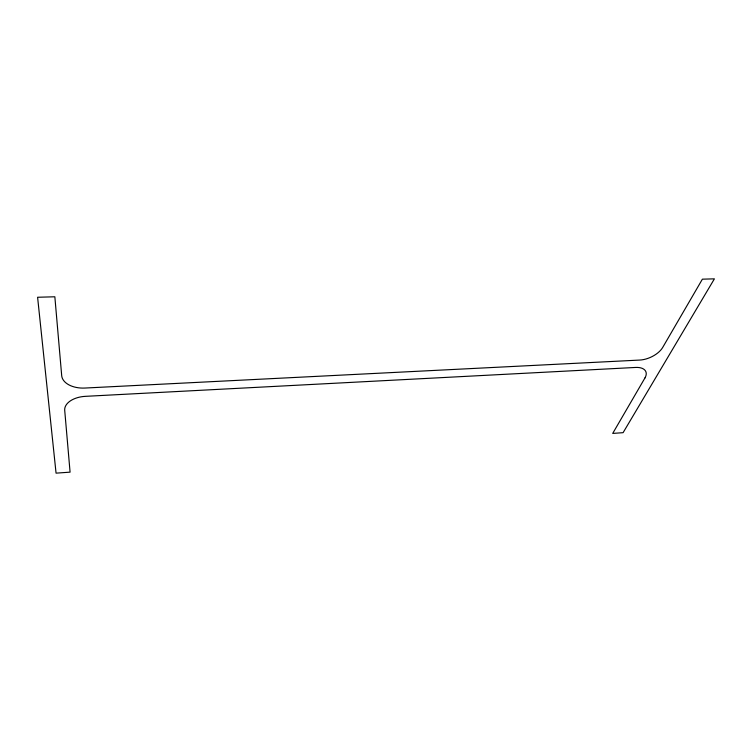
<?xml version="1.0" encoding="UTF-8"?>
<svg xmlns="http://www.w3.org/2000/svg" width="752" height="752" viewBox="0 0 752 752"><rect width="100%" height="100%" fill="white"/><g stroke="black" fill="none" stroke-linecap="round" stroke-linejoin="round"><path stroke-width="1.13" d="M644.953 377.955L612.711 433.415L623.098 432.673L714.4 278.851L702.387 279.171L662.719 347.405A18.875 10.171 -24.2 0 1 639.726 360.067L84.863 388.051A22.25 13.668 -2.2 0 1 61.702 375.68L54.849 296.786L37.6 297.256L56.062 473.149L70.077 472.153L64.71 410.319A21.366 12.605 -3 0 1 85.371 396.342L635.572 367.446A18.133 9.55 -23 0 1 644.953 377.955"/></g></svg>
